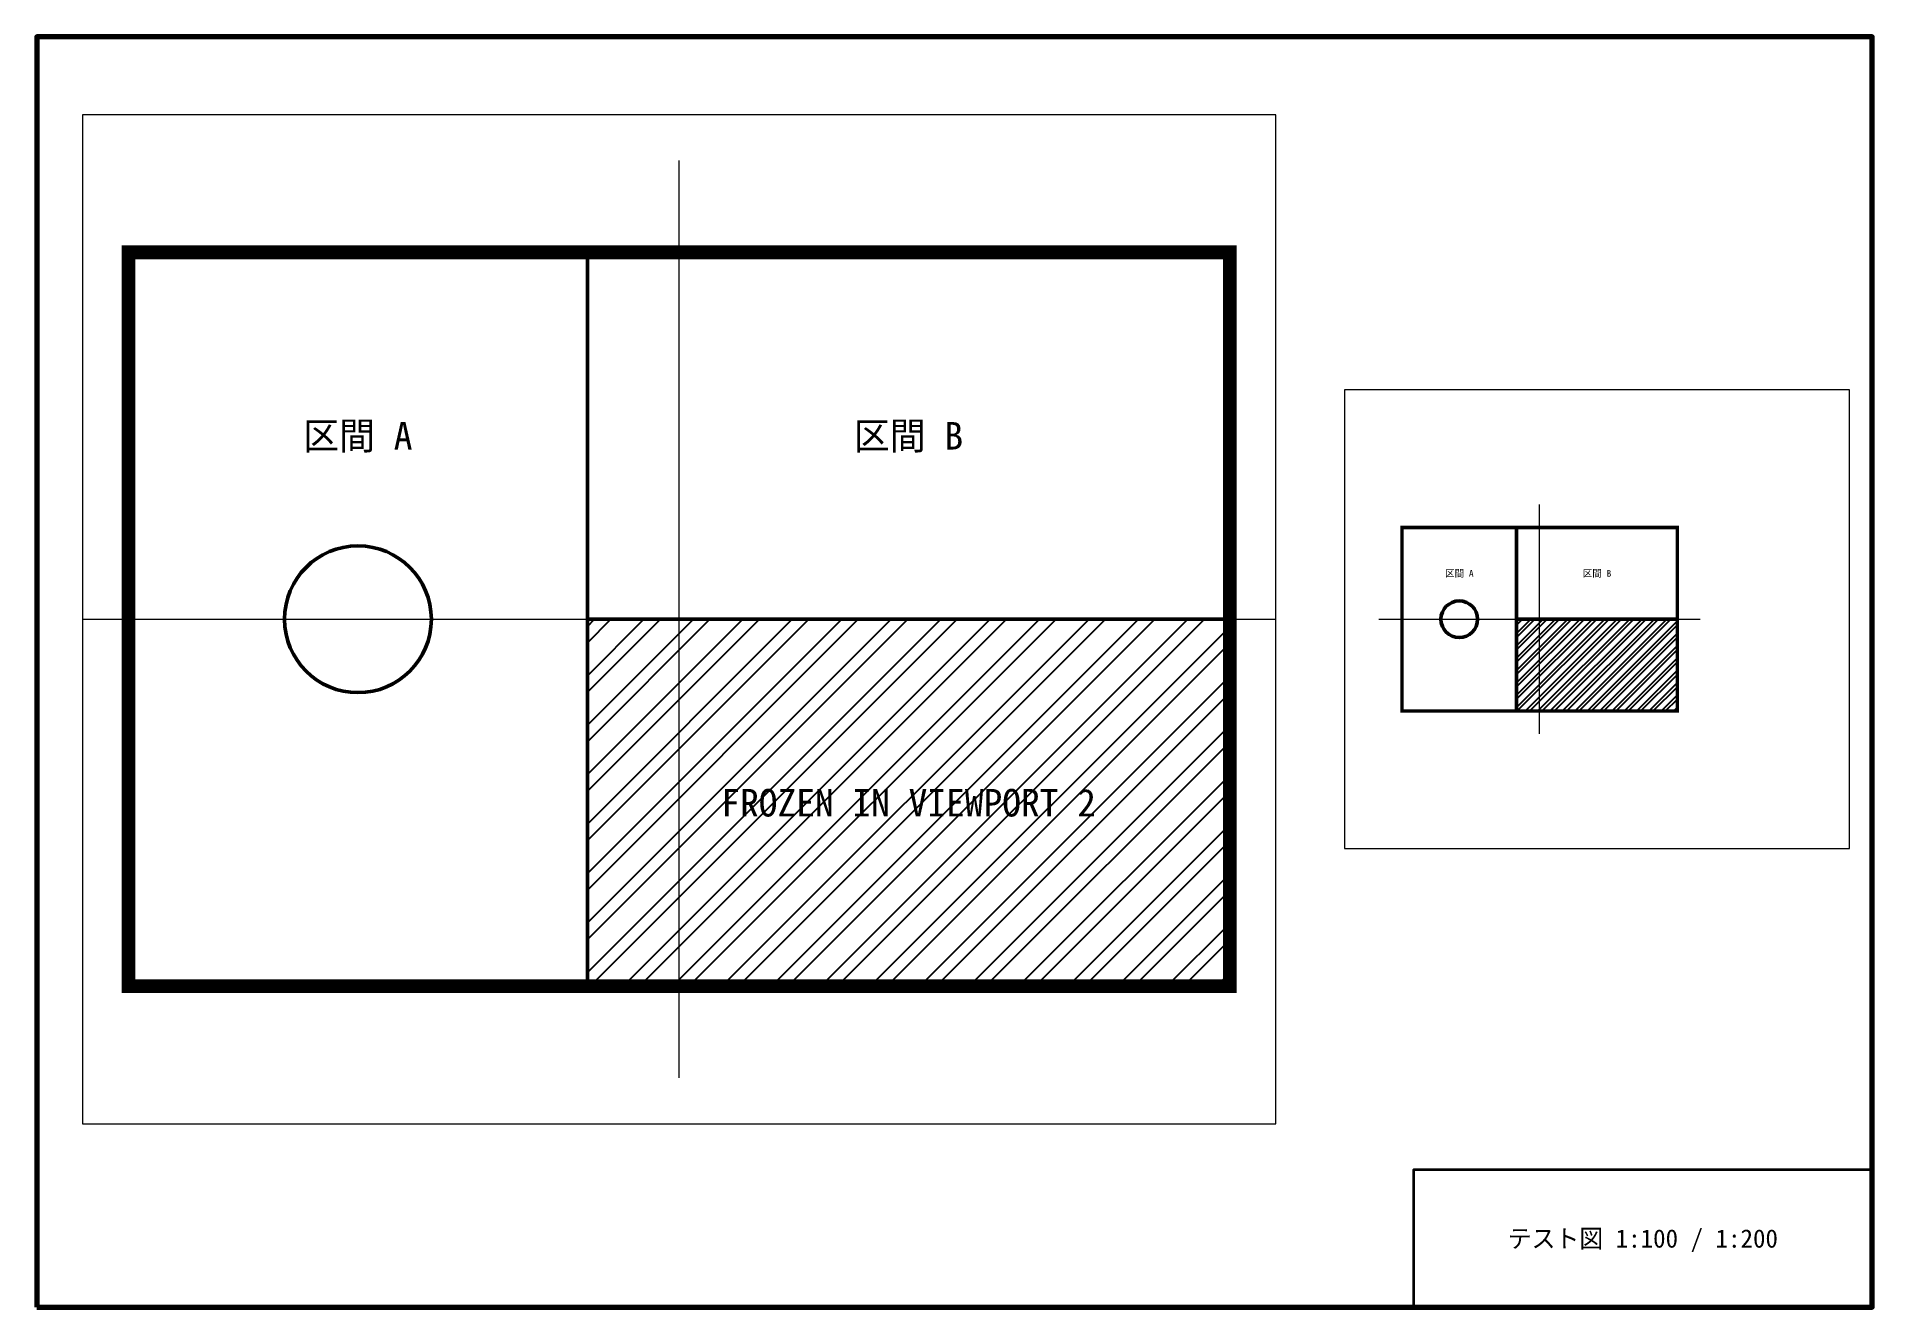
# Paper-space layout 'A3 図面' of a CAD drawing. Header units: millimetres. Extents: x 0 to 400, y 0 to 277.
# The model-space entities are those that its viewports show. They can reach past a viewport. Long polylines and large blocks are cut down to what shows.
import ezdxf
from ezdxf.enums import TextEntityAlignment as Align

# ---------------------------------------------------------------- set-up
doc = ezdxf.new("R2010")
doc.units = ezdxf.units.MM
doc.linetypes.add('CENTER', pattern=[5.08, 3.175, -0.635, 0.635, -0.635])
doc.layers.add('FROZEN2', color=1, linetype='Continuous')
doc.layers.add('文字', color=2, linetype='Continuous')
doc.layers.add('中心', color=1, linetype='CENTER', lineweight=18)
doc.layers.add('外形', color=7, linetype='Continuous', lineweight=50)

msp = doc.modelspace()

# ---------------------------------------------------------------- hatches: boundary and pattern name
h = msp.add_hatch()
h.set_pattern_fill('ANSI32', scale=40)
h.paths.add_polyline_path([(5000, 0), (12000, 0), (12000, 4000), (5000, 4000)])

# ---------------------------------------------------------------- linework, layer by layer
at = {"layer": '中心', "ltscale": 50}
for p, q in [((6000, -1000), (6000, 9000)), ((-1000, 4000), (13000, 4000))]:
    msp.add_line(p, q, dxfattribs=at)
at = {"layer": '外形'}
for p, q in [((5000, 0), (5000, 8000)), ((5000, 4000), (12000, 4000))]:
    msp.add_line(p, q, dxfattribs=at)
at = {"layer": '外形', "const_width": 150}
msp.add_lwpolyline([(0, 0), (12000, 0), (12000, 8000), (0, 8000)], close=True, dxfattribs=at)
at = {"layer": '外形'}
msp.add_circle((2500, 4000), 800, dxfattribs=at)

# ---------------------------------------------------------------- texts
at = {"layer": 'FROZEN2'}
msp.add_text('FROZEN IN VIEWPORT 2', height=300, dxfattribs=at).set_placement((8500, 2000), align=Align.MIDDLE_CENTER)
at = {"layer": '文字'}
for s, p in [('区間 A', (2500, 6000)), ('区間 B', (8500, 6000))]:
    msp.add_text(s, height=300, dxfattribs=at).set_placement(p, align=Align.MIDDLE_CENTER)

psp = doc.layouts.new('A3 図面')

# ---------------------------------------------------------------- linework, layer by layer
at = {"lineweight": 70}
psp.add_lwpolyline([(0, 0), (400, 0), (400, 277), (0, 277)], close=True, dxfattribs=at)
at = {"lineweight": 35}
psp.add_lwpolyline([(300, 0), (400, 0), (400, 30), (300, 30)], close=True, dxfattribs=at)

# ---------------------------------------------------------------- texts
psp.add_text('テスト図 1:100 / 1:200', height=4).set_placement((350, 15), align=Align.MIDDLE_CENTER)

# ---------------------------------------------------------------- viewports
at = {"layer": 'VIEWPORTS'}
psp.add_viewport(center=(140, 150), size=(260, 220), view_center_point=(6000, 4000), view_height=11000, dxfattribs=at)
vp = psp.add_viewport(center=(340, 150), size=(110, 100), view_center_point=(8500, 4000), view_height=20000, status=3, dxfattribs=at)
vp.frozen_layers = ['FROZEN2']

doc.saveas('drawing.dxf')
